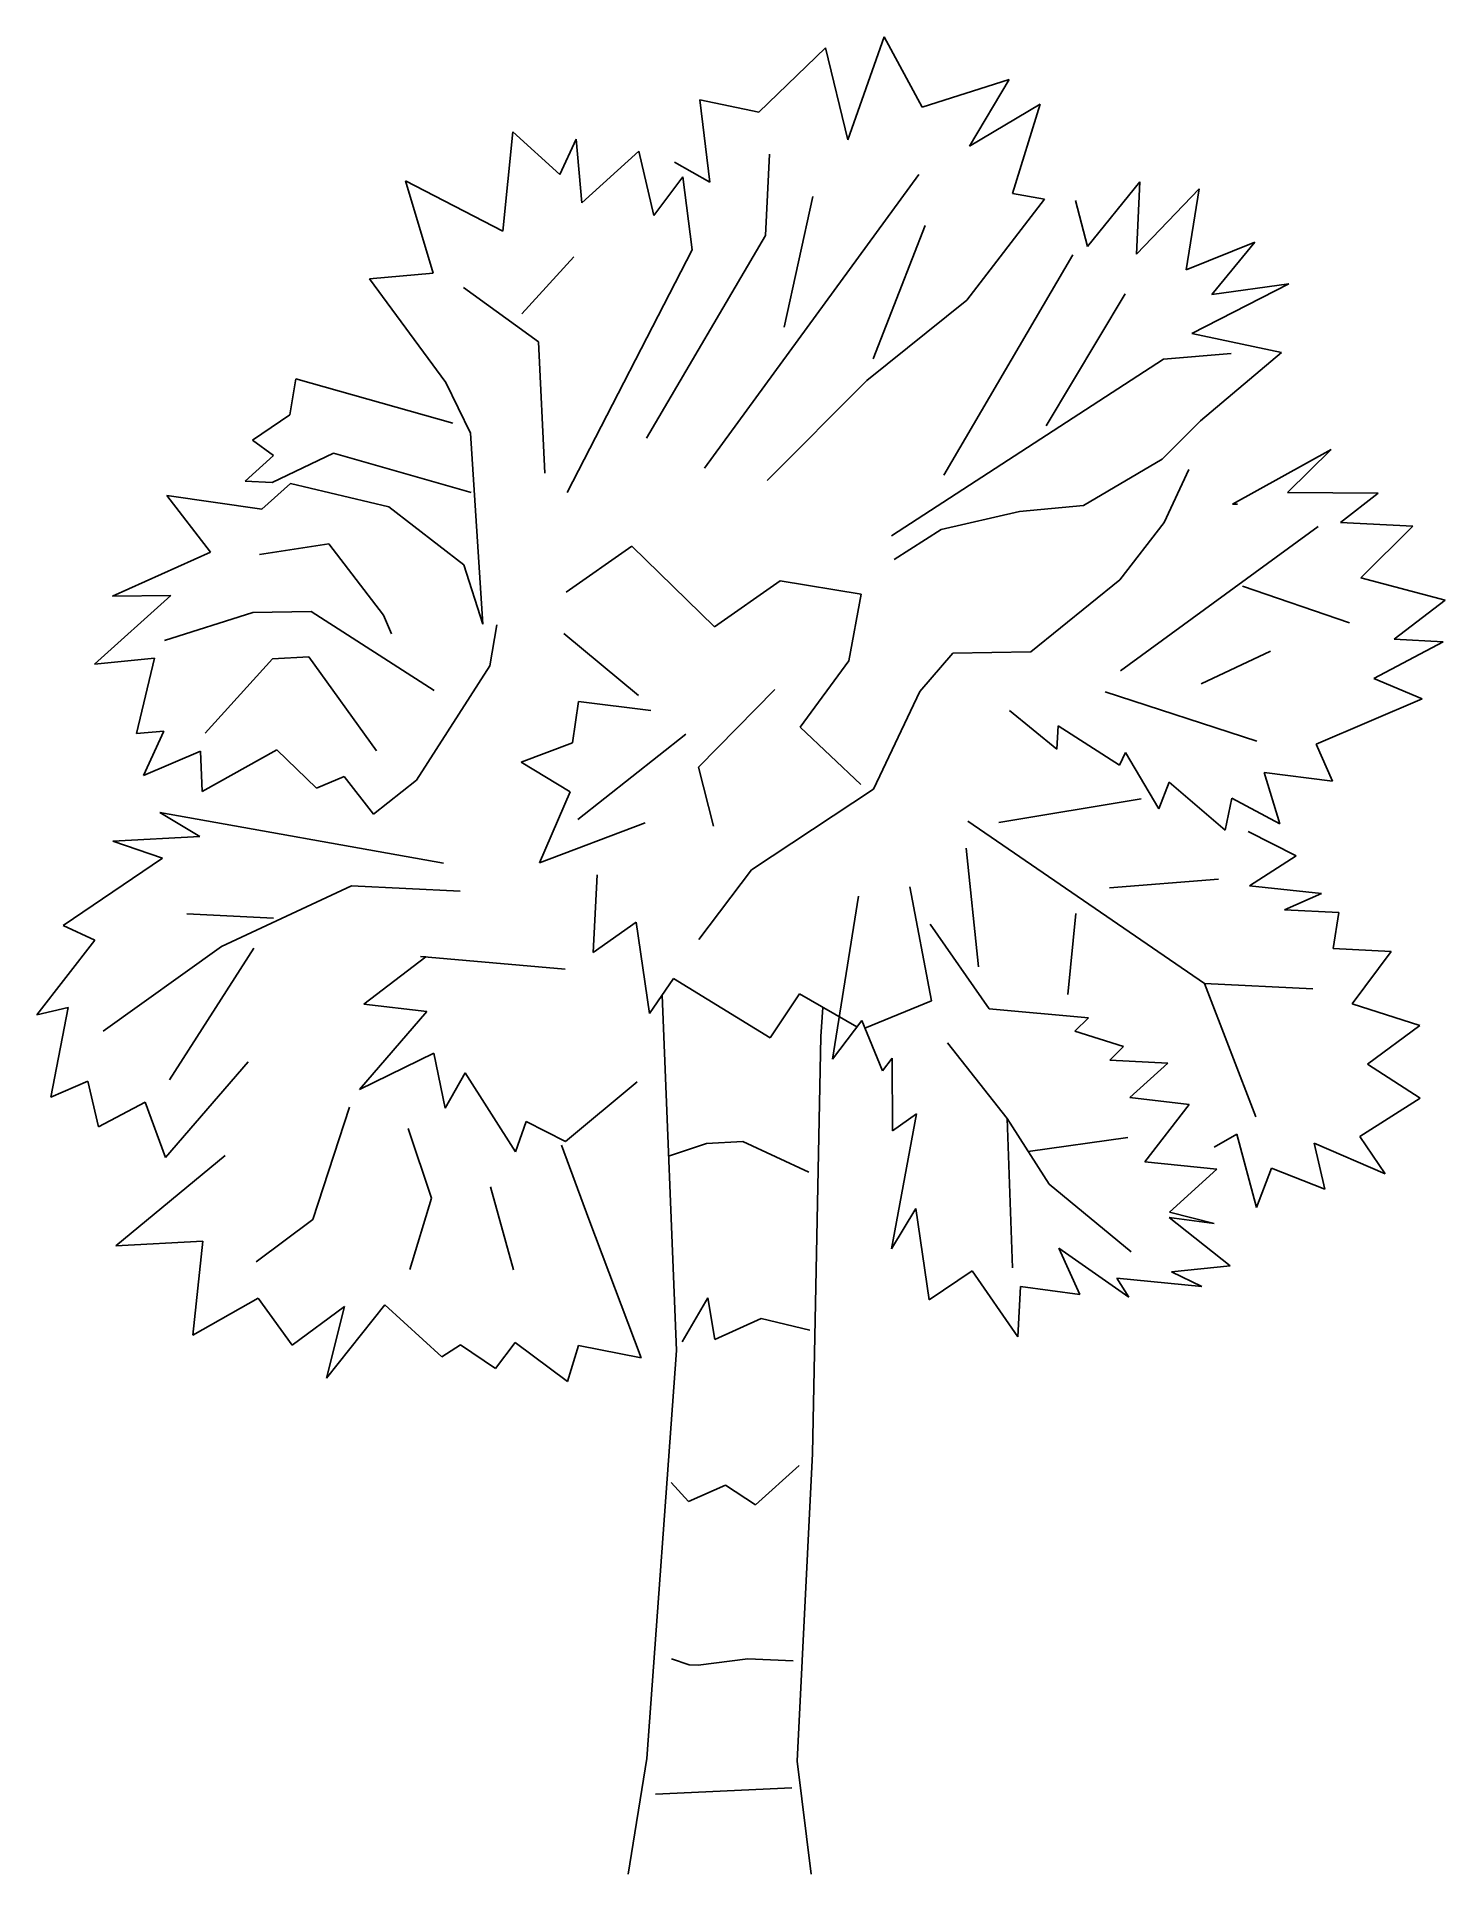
# Model space of a CAD drawing. Header units: millimetres. Extents: x 374.34 to 376.06, y 2540.63 to 2542.87.
import ezdxf

# ---------------------------------------------------------------- set-up
doc = ezdxf.new("R2010")
doc.units = ezdxf.units.MM
doc.header["$LTSCALE"] = 10
doc.layers.add('Vegetais', color=94, linetype='Continuous')

msp = doc.modelspace()

# ---------------------------------------------------------------- linework, layer by layer
at = {"layer": 'Vegetais'}
for p, q in [((375.3024, 2542.8543), (375.2211, 2542.7763)), ((375.3299, 2542.7423), (375.3024, 2542.8543)), ((375.3742, 2542.868), (375.3299, 2542.7423)), ((375.4204, 2542.782), (375.3742, 2542.868)), ((375.5263, 2542.8161), (375.4204, 2542.782)), ((375.478, 2542.7348), (375.5263, 2542.8161)), ((375.2211, 2542.7763), (375.1492, 2542.791)), ((375.1492, 2542.791), (375.1615, 2542.6909)), ((375.5643, 2542.7857), (375.478, 2542.7348)), ((375.5303, 2542.6769), (375.5643, 2542.7857)), ((374.9214, 2542.752), (374.909, 2542.631)), ((374.9788, 2542.7001), (374.9214, 2542.752)), ((374.9984, 2542.7433), (374.9788, 2542.7001)), ((375.0055, 2542.6656), (374.9984, 2542.7433)), ((375.075, 2542.7284), (375.0055, 2542.6656)), ((375.0931, 2542.6501), (375.075, 2542.7284)), ((375.1615, 2542.6909), (375.1185, 2542.7151)), ((375.2343, 2542.7251), (375.2293, 2542.6258)), ((374.909, 2542.631), (374.7905, 2542.6923)), ((374.7905, 2542.6923), (374.8243, 2542.58)), ((375.1287, 2542.6973), (375.0931, 2542.6501)), ((375.14, 2542.6082), (375.1287, 2542.6973)), ((375.4162, 2542.7001), (375.1549, 2542.3422)), ((375.6858, 2542.6911), (375.6218, 2542.6123)), ((375.6814, 2542.6029), (375.6858, 2542.6911)), ((375.252, 2542.5141), (375.287, 2542.6734)), ((375.4748, 2542.5471), (375.5695, 2542.6702)), ((375.5695, 2542.6702), (375.5303, 2542.6769)), ((375.6218, 2542.6123), (375.6073, 2542.6683)), ((375.758, 2542.6827), (375.6814, 2542.6029)), ((375.742, 2542.5841), (375.758, 2542.6827)), ((375.2293, 2542.6258), (375.0841, 2542.3789)), ((375.3606, 2542.4755), (375.4241, 2542.6381)), ((374.9323, 2542.5303), (374.9958, 2542.5998)), ((374.9876, 2542.3128), (375.14, 2542.6082)), ((375.4466, 2542.3337), (375.6039, 2542.6021)), ((375.8258, 2542.6177), (375.742, 2542.5841)), ((375.7736, 2542.554), (375.8258, 2542.6177)), ((374.8243, 2542.58), (374.7465, 2542.5729)), ((374.7465, 2542.5729), (374.8396, 2542.4466)), ((374.8613, 2542.5624), (374.9527, 2542.4961)), ((375.7491, 2542.5063), (375.8674, 2542.5667)), ((375.8674, 2542.5667), (375.7736, 2542.554)), ((375.353, 2542.449), (375.4748, 2542.5471)), ((375.5713, 2542.3937), (375.6679, 2542.5547)), ((374.9527, 2542.4961), (374.9604, 2542.3362)), ((375.8585, 2542.4834), (375.7491, 2542.5063)), ((375.3829, 2542.2596), (375.7143, 2542.4749)), ((375.7143, 2542.4749), (375.7968, 2542.4818)), ((375.7595, 2542.4), (375.8585, 2542.4834)), ((374.6567, 2542.4511), (374.6497, 2542.4073)), ((374.8482, 2542.3972), (374.6567, 2542.4511)), ((374.8396, 2542.4466), (374.8697, 2542.3851)), ((375.2315, 2542.3272), (375.353, 2542.449)), ((374.6497, 2542.4073), (374.6039, 2542.3764)), ((375.7129, 2542.3534), (375.7595, 2542.4)), ((374.6039, 2542.3764), (374.6298, 2542.3577)), ((374.8697, 2542.3851), (374.8847, 2542.1522)), ((374.6298, 2542.3577), (374.5951, 2542.3263)), ((374.6281, 2542.3246), (374.7026, 2542.3604)), ((374.7026, 2542.3604), (374.8707, 2542.3124)), ((375.9188, 2542.3651), (375.7986, 2542.2985)), ((375.8656, 2542.3125), (375.9188, 2542.3651)), ((375.6169, 2542.2967), (375.7129, 2542.3534)), ((375.7153, 2542.2759), (375.7455, 2542.3407)), ((374.6154, 2542.2921), (374.4994, 2542.3091)), ((374.4994, 2542.3091), (374.5528, 2542.24)), ((374.5951, 2542.3263), (374.6281, 2542.3246)), ((374.6502, 2542.3235), (374.6154, 2542.2921)), ((374.7704, 2542.2953), (374.6502, 2542.3235)), ((375.9761, 2542.3116), (375.8656, 2542.3125)), ((375.9301, 2542.2761), (375.9761, 2542.3116)), ((374.8615, 2542.2244), (374.7704, 2542.2953)), ((375.4433, 2542.2676), (375.5391, 2542.2896)), ((375.5391, 2542.2896), (375.6169, 2542.2967)), ((375.7986, 2542.2985), (375.8049, 2542.2982)), ((375.3861, 2542.231), (375.4433, 2542.2676)), ((375.6612, 2542.206), (375.7153, 2542.2759)), ((375.662, 2542.0954), (375.903, 2542.2711)), ((376.0183, 2542.2716), (375.9301, 2542.2761)), ((375.9551, 2542.2085), (376.0183, 2542.2716)), ((374.6126, 2542.237), (374.697, 2542.2501)), ((374.697, 2542.2501), (374.7637, 2542.163)), ((374.9862, 2542.1912), (375.0664, 2542.2472)), ((375.0664, 2542.2472), (375.1672, 2542.1489)), ((374.5528, 2542.24), (374.4332, 2542.1861)), ((374.8847, 2542.1522), (374.8615, 2542.2244)), ((375.1672, 2542.1489), (375.2474, 2542.2048)), ((375.2474, 2542.2048), (375.3461, 2542.1888)), ((375.5526, 2542.1183), (375.6612, 2542.206)), ((375.8109, 2542.1984), (375.9413, 2542.1539)), ((376.0579, 2542.1812), (375.9551, 2542.2085)), ((374.5043, 2542.1872), (374.4116, 2542.1035)), ((374.4332, 2542.1861), (374.5043, 2542.1872)), ((375.3461, 2542.1888), (375.3309, 2542.1074)), ((375.9955, 2542.1338), (376.0579, 2542.1812)), ((374.4968, 2542.1323), (374.6043, 2542.1664)), ((374.6043, 2542.1664), (374.6754, 2542.1675)), ((374.6754, 2542.1675), (374.8253, 2542.0715)), ((374.7637, 2542.163), (374.7736, 2542.1404)), ((374.8932, 2542.1012), (374.902, 2542.1513)), ((375.0745, 2542.0652), (374.9836, 2542.1408)), ((375.971, 2542.0861), (376.0554, 2542.1307)), ((376.0554, 2542.1307), (375.9955, 2542.1338)), ((374.4116, 2542.1035), (374.4846, 2542.1108)), ((374.4846, 2542.1108), (374.4626, 2542.0188)), ((374.6283, 2542.1099), (374.5463, 2542.0193)), ((374.6727, 2542.1124), (374.6283, 2542.1099)), ((374.7553, 2541.9976), (374.6727, 2542.1124)), ((375.3309, 2542.1074), (375.2716, 2542.0267)), ((375.4175, 2542.0699), (375.4577, 2542.1168)), ((375.4577, 2542.1168), (375.5526, 2542.1183)), ((375.7606, 2542.0794), (375.8448, 2542.1193)), ((374.804, 2541.962), (374.8932, 2542.1012)), ((376.0298, 2542.061), (375.971, 2542.0861)), ((375.2407, 2542.0725), (375.1475, 2541.9778)), ((375.3609, 2541.9512), (375.4175, 2542.0699)), ((375.6433, 2542.0695), (375.8282, 2542.0096)), ((375.0015, 2542.0578), (374.9942, 2542.0076)), ((375.0894, 2542.047), (375.0015, 2542.0578)), ((375.5269, 2542.047), (375.5845, 2541.9998)), ((375.9006, 2542.0059), (376.0298, 2542.061)), ((374.4626, 2542.0188), (374.4959, 2542.0218)), ((374.4959, 2542.0218), (374.4711, 2541.9678)), ((375.1322, 2542.018), (375.0006, 2541.9141)), ((375.2716, 2542.0267), (375.3454, 2541.9567)), ((375.5845, 2541.9998), (375.5859, 2542.0282)), ((375.5859, 2542.0282), (375.6609, 2541.9802)), ((374.4711, 2541.9678), (374.5405, 2541.9975)), ((374.5405, 2541.9975), (374.5427, 2541.9484)), ((374.5427, 2541.9484), (374.6338, 2541.999)), ((374.6338, 2541.999), (374.6819, 2541.9524)), ((374.9942, 2542.0076), (374.9315, 2541.984)), ((375.6609, 2541.9802), (375.668, 2541.9956)), ((375.668, 2541.9956), (375.7087, 2541.9272)), ((375.9204, 2541.9607), (375.9006, 2542.0059)), ((374.9315, 2541.984), (374.9912, 2541.9478)), ((375.1475, 2541.9778), (375.166, 2541.9058)), ((374.6819, 2541.9524), (374.7158, 2541.9665)), ((374.7158, 2541.9665), (374.7514, 2541.9204)), ((374.7514, 2541.9204), (374.804, 2541.962)), ((375.2122, 2541.8529), (375.3609, 2541.9512)), ((375.7087, 2541.9272), (375.7214, 2541.9597)), ((375.7214, 2541.9597), (375.7895, 2541.901)), ((375.8562, 2541.9087), (375.8373, 2541.9712)), ((375.8373, 2541.9712), (375.9204, 2541.9607)), ((374.9912, 2541.9478), (374.9537, 2541.8612)), ((375.5136, 2541.9103), (375.6872, 2541.9394)), ((375.7895, 2541.901), (375.7978, 2541.9401)), ((375.7978, 2541.9401), (375.8562, 2541.9087)), ((374.8368, 2541.8608), (374.4909, 2541.9226)), ((374.4909, 2541.9226), (374.54, 2541.8933)), ((374.9537, 2541.8612), (375.0825, 2541.91)), ((375.4758, 2541.9122), (375.7643, 2541.7144)), ((374.54, 2541.8933), (374.4339, 2541.8876)), ((374.4339, 2541.8876), (374.4944, 2541.8671)), ((375.8764, 2541.8698), (375.8179, 2541.8996)), ((374.4944, 2541.8671), (374.3734, 2541.7848)), ((375.4741, 2541.8791), (375.4889, 2541.7346)), ((375.8192, 2541.8332), (375.8764, 2541.8698)), ((375.024, 2541.8466), (375.0192, 2541.7521)), ((375.1479, 2541.7677), (375.2122, 2541.8529)), ((375.6486, 2541.8308), (375.7817, 2541.8414)), ((374.5663, 2541.7593), (374.7248, 2541.8334)), ((374.7248, 2541.8334), (374.8572, 2541.8267)), ((375.4316, 2541.6933), (375.4054, 2541.832)), ((375.9072, 2541.824), (375.8192, 2541.8332)), ((375.862, 2541.8042), (375.9072, 2541.824)), ((374.6297, 2541.794), (374.5241, 2541.7993)), ((375.6075, 2541.7997), (375.5977, 2541.7007)), ((375.9281, 2541.8008), (375.862, 2541.8042)), ((375.9212, 2541.757), (375.9281, 2541.8008)), ((374.3734, 2541.7848), (374.412, 2541.7671)), ((375.0192, 2541.7521), (375.0716, 2541.7889)), ((375.5021, 2541.6834), (375.43, 2541.7866)), ((374.412, 2541.7671), (374.341, 2541.6759)), ((374.4221, 2541.656), (374.5663, 2541.7593)), ((374.6057, 2541.7573), (374.5028, 2541.5967)), ((375.9921, 2541.7534), (375.9212, 2541.757)), ((375.9446, 2541.6894), (375.9921, 2541.7534)), ((374.8152, 2541.7467), (374.7396, 2541.6889)), ((374.985, 2541.7317), (374.8089, 2541.747)), ((374.8089, 2541.747), (374.8152, 2541.7467)), ((375.7643, 2541.7144), (375.8966, 2541.7077)), ((375.7643, 2541.7144), (375.8271, 2541.5517)), ((374.341, 2541.6759), (374.3794, 2541.685)), ((374.3794, 2541.685), (374.358, 2541.5756)), ((374.7396, 2541.6889), (374.8166, 2541.6803)), ((375.3504, 2541.66), (375.4316, 2541.6933)), ((375.6232, 2541.6726), (375.5021, 2541.6834)), ((376.027, 2541.6632), (375.9446, 2541.6894)), ((374.8166, 2541.6803), (374.7344, 2541.5849)), ((375.3466, 2541.6692), (375.372, 2541.6079)), ((375.6065, 2541.656), (375.6232, 2541.6726)), ((375.963, 2541.6159), (376.027, 2541.6632)), ((375.4511, 2541.6418), (375.5238, 2541.5497)), ((375.6656, 2541.6373), (375.6065, 2541.656)), ((375.649, 2541.6207), (375.6656, 2541.6373)), ((374.498, 2541.5022), (374.5987, 2541.6187)), ((374.7344, 2541.5849), (374.8251, 2541.6293)), ((374.8251, 2541.6293), (374.839, 2541.5623)), ((375.372, 2541.6079), (375.3838, 2541.6231)), ((375.3838, 2541.6231), (375.384, 2541.5347)), ((375.7199, 2541.6171), (375.649, 2541.6207)), ((375.6735, 2541.5753), (375.7199, 2541.6171)), ((376.0272, 2541.5747), (375.963, 2541.6159)), ((374.358, 2541.5756), (374.4033, 2541.5954)), ((374.4033, 2541.5954), (374.4162, 2541.5395)), ((374.839, 2541.5623), (374.8633, 2541.6052)), ((374.8633, 2541.6052), (374.9248, 2541.509)), ((374.9854, 2541.5217), (375.0728, 2541.5946)), ((374.4162, 2541.5395), (374.473, 2541.5697)), ((374.473, 2541.5697), (374.498, 2541.5022)), ((375.7457, 2541.5669), (375.6735, 2541.5753)), ((375.9538, 2541.5279), (376.0272, 2541.5747)), ((374.7222, 2541.5634), (374.6774, 2541.4267)), ((375.4135, 2541.5553), (375.3831, 2541.391)), ((375.384, 2541.5347), (375.4135, 2541.5553)), ((375.5238, 2541.5497), (375.5303, 2541.3677)), ((375.5238, 2541.5497), (375.575, 2541.4697)), ((375.6917, 2541.497), (375.7457, 2541.5669)), ((374.7936, 2541.5377), (374.8224, 2541.4526)), ((374.9248, 2541.509), (374.9377, 2541.5462)), ((374.9377, 2541.5462), (374.9854, 2541.5217)), ((375.5494, 2541.5097), (375.671, 2541.5264)), ((375.671, 2541.5264), (375.671, 2541.5264)), ((375.671, 2541.5264), (375.671, 2541.5264)), ((375.7763, 2541.5148), (375.8039, 2541.5308)), ((375.8039, 2541.5308), (375.8278, 2541.4411)), ((375.9846, 2541.4821), (375.9538, 2541.5279)), ((374.5708, 2541.5048), (374.4373, 2541.3947)), ((375.0138, 2541.4271), (374.9805, 2541.5172)), ((375.9111, 2541.4637), (375.8981, 2541.5197)), ((375.8981, 2541.5197), (375.9846, 2541.4821)), ((375.7796, 2541.4878), (375.6917, 2541.497)), ((375.7217, 2541.4354), (375.7796, 2541.4878)), ((375.8278, 2541.4411), (375.846, 2541.4891)), ((375.846, 2541.4891), (375.9111, 2541.4637)), ((374.8942, 2541.4663), (374.9222, 2541.3654)), ((375.575, 2541.4697), (375.675, 2541.3873)), ((374.8224, 2541.4526), (374.7959, 2541.3655)), ((375.3831, 2541.391), (375.4124, 2541.44)), ((375.4124, 2541.44), (375.4289, 2541.3287)), ((375.7763, 2541.4216), (375.7217, 2541.4354)), ((374.6774, 2541.4267), (374.6085, 2541.375)), ((375.0779, 2541.258), (375.0138, 2541.4271)), ((375.7958, 2541.3701), (375.7214, 2541.4291)), ((375.7214, 2541.4291), (375.7763, 2541.4216)), ((374.4373, 2541.3947), (374.5434, 2541.4004)), ((374.5434, 2541.4004), (374.5313, 2541.2857)), ((375.6124, 2541.3352), (375.5868, 2541.3917)), ((375.5868, 2541.3917), (375.6723, 2541.3321)), ((375.7243, 2541.3627), (375.7958, 2541.3701)), ((375.4289, 2541.3287), (375.4812, 2541.3639)), ((375.4812, 2541.3639), (375.5371, 2541.2837)), ((375.6723, 2541.3321), (375.6576, 2541.355)), ((375.6576, 2541.355), (375.7613, 2541.345)), ((375.7613, 2541.345), (375.7243, 2541.3627)), ((374.5313, 2541.2857), (374.6109, 2541.3306)), ((374.6109, 2541.3306), (374.6523, 2541.2733)), ((375.5371, 2541.2837), (375.5403, 2541.3451)), ((375.5403, 2541.3451), (375.6124, 2541.3352)), ((374.6523, 2541.2733), (374.7162, 2541.3205)), ((374.6944, 2541.2332), (374.7653, 2541.3228)), ((374.7162, 2541.3205), (374.6944, 2541.2332)), ((374.7653, 2541.3228), (374.8347, 2541.2593)), ((374.8347, 2541.2593), (374.8576, 2541.2739)), ((374.8576, 2541.2739), (374.9003, 2541.2449)), ((374.9003, 2541.2449), (374.9241, 2541.2769)), ((374.9241, 2541.2769), (374.988, 2541.2294)), ((374.988, 2541.2294), (375.0012, 2541.2729)), ((375.0012, 2541.2729), (375.0779, 2541.258))]:
    msp.add_line(p, q, dxfattribs=at)
at = {"layer": 'Vegetais', "color": 34}
for p, q in [((375.3428, 2541.8208), (375.3111, 2541.622)), ((375.0716, 2541.7889), (375.0881, 2541.6776)), ((375.0881, 2541.6776), (375.1171, 2541.7203)), ((375.1171, 2541.7203), (375.235, 2541.648)), ((375.121, 2541.2669), (375.1034, 2541.7001)), ((375.235, 2541.648), (375.2709, 2541.7015)), ((375.2709, 2541.7015), (375.3407, 2541.6613)), ((375.2967, 2541.6496), (375.2993, 2541.6851)), ((375.3111, 2541.622), (375.3466, 2541.6692)), ((375.2867, 2541.1416), (375.2967, 2541.6496)), ((375.1125, 2541.5042), (375.1574, 2541.5193)), ((375.1574, 2541.5193), (375.2018, 2541.5218)), ((375.2018, 2541.5218), (375.282, 2541.4845)), ((375.1278, 2541.2776), (375.159, 2541.3313)), ((375.159, 2541.3313), (375.1674, 2541.2803)), ((375.1674, 2541.2803), (375.224, 2541.3059)), ((375.224, 2541.3059), (375.2833, 2541.2918)), ((375.0847, 2540.7697), (375.121, 2541.2669)), ((375.2172, 2541.0788), (375.2702, 2541.1267)), ((375.2678, 2540.7667), (375.2867, 2541.1416)), ((375.1144, 2541.1061), (375.1353, 2541.083)), ((375.1353, 2541.083), (375.1806, 2541.1028)), ((375.1806, 2541.1028), (375.2172, 2541.0788)), ((375.1146, 2540.8914), (375.1363, 2540.8839)), ((375.1363, 2540.8839), (375.1473, 2540.8834)), ((375.1473, 2540.8834), (375.2077, 2540.8914)), ((375.2077, 2540.8914), (375.2629, 2540.8886)), ((375.0618, 2540.6287), (375.0847, 2540.7697)), ((375.2852, 2540.6287), (375.2678, 2540.7667)), ((375.0952, 2540.7265), (375.2614, 2540.7339))]:
    msp.add_line(p, q, dxfattribs=at)

doc.saveas('drawing.dxf')
